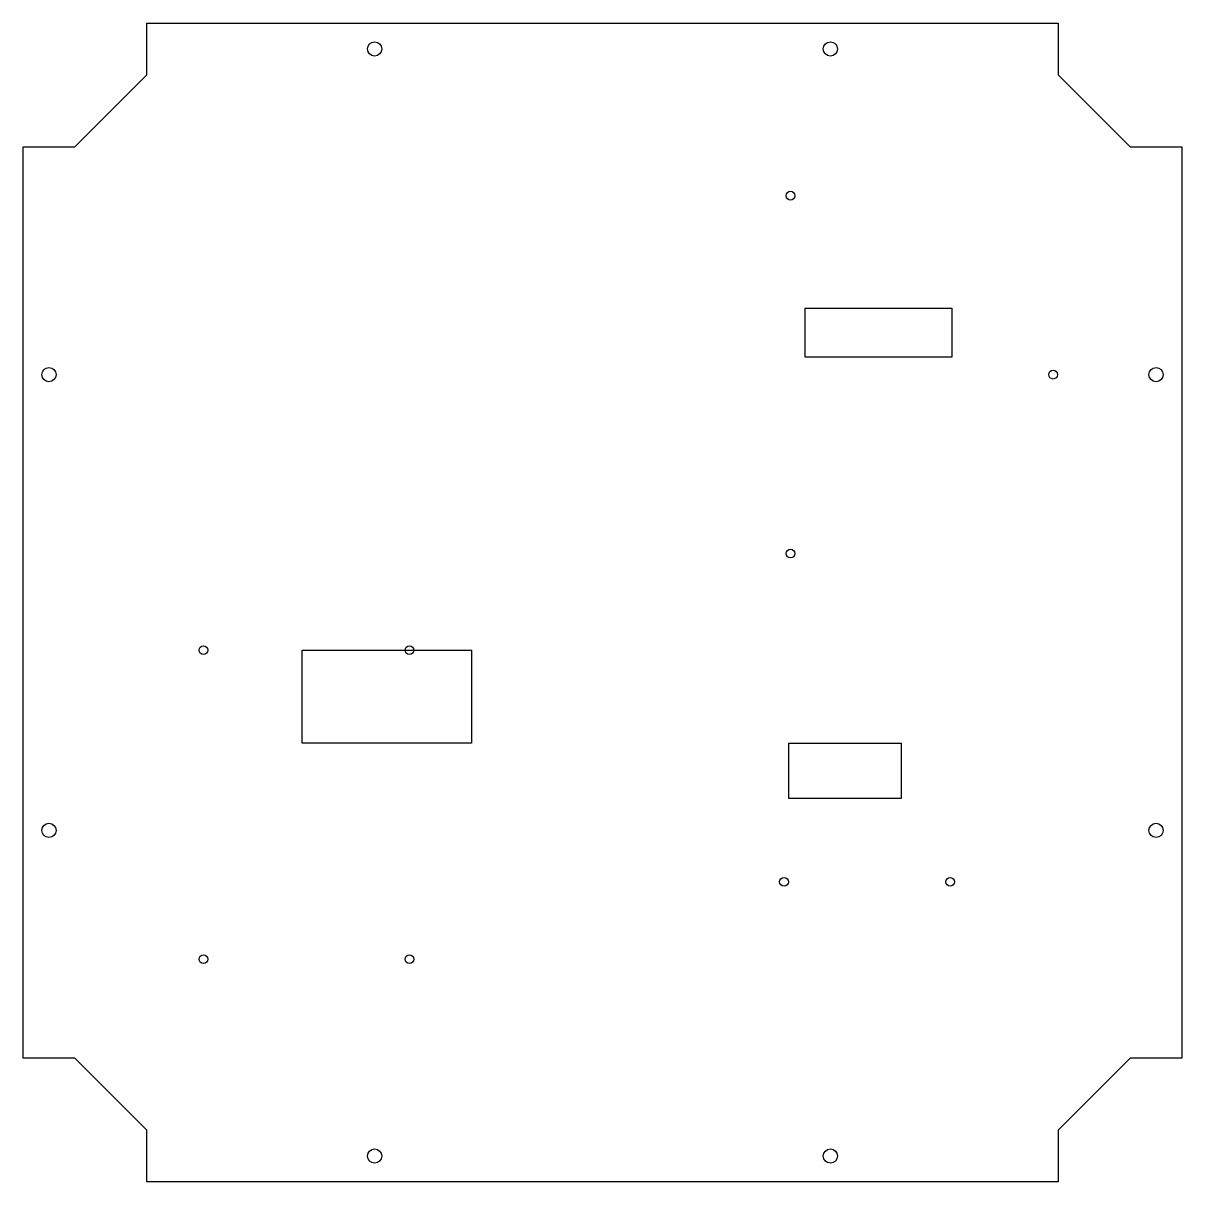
# Model space of a CAD drawing. Header units: millimetres. Extents: x -450 to 0, y -450 to 0.
import ezdxf

# ---------------------------------------------------------------- set-up
doc = ezdxf.new("R2010")
doc.units = ezdxf.units.MM
doc.layers.get('0').update_dxf_attribs({"linetype": 'CONTINUOUS'})

msp = doc.modelspace()

# ---------------------------------------------------------------- linework, layer by layer
for points in [[(-450, -402), (-450, -48), (-430, -48), (-402, -20), (-402, 0), (-48, 0), (-48, -20), (-20, -48), (0, -48), (0, -402), (-20, -402), (-48, -430), (-48, -450), (-402, -450), (-402, -430), (-430, -402)], [(-146.25, -110.73), (-89.34, -110.73), (-89.34, -129.71), (-146.25, -129.71)], [(-341.66, -243.54), (-275.89, -243.54), (-275.89, -279.58), (-341.66, -279.58)], [(-152.58, -279.58), (-108.94, -279.58), (-108.94, -301.08), (-152.58, -301.08)]]:
    msp.add_lwpolyline(points, close=True)
for centre, radius in [((-313.5, -10), 2.75), ((-136.5, -10), 2.75), ((-152, -67), 1.7), ((-440, -136.5), 2.75), ((-50, -136.5), 1.7), ((-10, -136.5), 2.75), ((-152, -206), 1.7), ((-380, -243.5), 1.7), ((-300, -243.5), 1.7), ((-440, -313.5), 2.75), ((-10, -313.5), 2.75), ((-154.5, -333.5), 1.7), ((-90, -333.5), 1.7), ((-380, -363.5), 1.7), ((-300, -363.5), 1.7), ((-313.5, -440), 2.75), ((-136.5, -440), 2.75)]:
    msp.add_circle(centre, radius)

doc.saveas('drawing.dxf')
